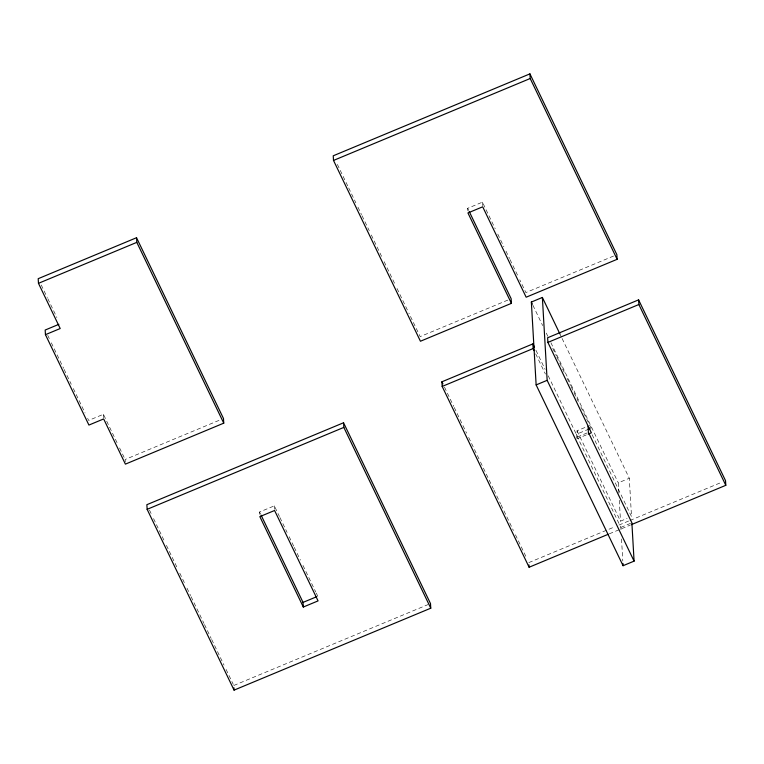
<?xml version="1.0" encoding="UTF-8"?>
<svg xmlns="http://www.w3.org/2000/svg" width="764" height="764" viewBox="0 0 764 764"><rect width="100%" height="100%" fill="white"/><g stroke="black" fill="none" stroke-linecap="round" stroke-linejoin="round"><path stroke-width="0.57" stroke-dasharray="3.82 2.86" d="M467.807 210.625L467.673 208.305L482.428 202.164L495.215 228.751M117.045 442.671L103.398 414.289L88.653 420.429L87.631 418.3M125.267 461.809L125.134 459.489L219.106 420.343M507.85 300.08L420.171 336.599L408.855 313.059M613.578 256.045L525.89 292.564L519.759 279.805M259.703 514.315L259.569 511.995L274.324 505.854L279.443 516.483M620.989 529.71L620.855 527.389L577.393 436.989L577.03 430.772L585.845 427.105M576.543 437.791L576.342 434.305L586.876 429.922M577.393 436.989L587.306 432.854M576.61 438.947L587.144 434.563M618.888 493.296L618.286 482.848L629.307 478.254L561.912 338.108M577.03 430.772L620.502 521.172L627.11 518.422M233.803 685.489L428.298 604.477M528.841 562.6L614.552 526.902M618.945 525.069L628.839 520.952M629.937 520.494L722.238 482.046M620.855 527.389L630.768 523.254M609.328 533.826L630.204 525.135M559.859 333.83L561.406 337.039M532.9 305.256L542.669 325.579M546.27 333.066L547.817 336.275M550.901 342.692L618.286 482.848M497.765 234.07L503.906 246.829M505.949 251.089L509.531 258.528M510.037 259.598L517.715 275.546M552.744 348.403L556.326 355.843M556.832 356.912L565.016 373.921M567.06 378.18L570.641 385.619M571.147 386.689L578.31 401.577M580.869 406.897L591.097 428.165M592.138 434.687L631.513 516.588L629.307 478.254M467.673 208.305L468.695 210.434M535.946 350.294L545.152 369.432M548.218 375.812L576.342 434.305M535.698 353.866L545.42 374.073M337.354 164.355L348.155 186.827M348.671 187.896L355.871 202.871M357.924 207.149L361.525 214.636M362.041 215.706L369.241 230.69M371.304 234.968L381.589 256.36M384.168 261.708L394.969 284.179M397.022 288.458L408.339 311.989M444.476 387.147L453.74 406.4M454.255 407.47L466.594 433.15M468.657 437.428L479.973 460.969M480.489 462.039L493.343 488.779M493.859 489.848L500.544 503.762M501.06 504.832L513.408 530.502M515.471 534.781L526.272 557.252M279.949 517.553L287.111 532.441M289.155 536.691L293.758 546.27M294.264 547.33L300.405 560.088M302.964 565.408L315.742 591.995M316.258 593.065L317.795 596.254M259.569 511.995L260.591 514.124M41.237 284.991L47.301 297.607M47.807 298.657L56.899 317.576M119.576 447.924L125.134 459.489M149.438 510.037L151.501 514.315M153.554 518.594L164.355 541.055M166.418 545.343L177.219 567.805M179.788 573.153L184.936 583.849M186.989 588.137L190.589 595.624M191.105 596.694L203.969 623.434M204.485 624.503L211.17 638.418M211.685 639.487L224.033 665.158M226.087 669.436L233.287 684.42M47.74 335.348L49.268 338.538M51.322 342.788L63.593 368.315M64.1 369.384L71.262 384.273M73.306 388.523L85.071 412.99M619.298 500.267L620.502 521.172M621.524 539.002L622.803 561.072M482.428 202.164L482.628 205.64M274.324 505.854L274.524 509.33M103.398 414.289L103.598 417.765"/><path stroke-width="1.15" d="M136.546 237.719L38.2 278.688L38.467 283.329L60.203 328.53L45.448 334.67L88.92 425.07L103.665 418.93L125.401 464.13L223.747 423.161L223.48 418.519L136.546 237.719L136.813 242.36L223.747 423.161M511.412 303.346L467.94 212.946L482.695 206.805L526.157 297.206L617.131 259.311L616.863 254.67L529.929 73.869L333.238 155.799L333.505 160.44L420.439 341.241L511.412 303.346L511.145 298.705L469.211 211.494M38.467 283.329L136.813 242.36M333.505 160.44L530.197 78.511L529.929 73.869M58.876 324.328L45.181 330.029L45.448 334.67M589.579 429.378L588.051 426.188L588.404 432.395L631.876 522.796L634.082 561.129L623.071 565.713L536.137 384.913L531.352 302.047L542.373 297.454L559.859 333.83M343.561 422.759L146.869 504.689L147.137 509.33L234.07 690.131L430.762 608.201L430.495 603.56L343.561 422.759L343.829 427.401L430.762 608.201M608.22 534.284L529.108 567.241L442.175 386.441L441.907 381.799L532.871 343.905L534.408 347.095M631.303 524.677L725.8 485.312L725.533 480.671L638.599 299.87L547.626 337.764L547.893 342.406L591.365 432.806L588.204 434.124M147.137 509.33L343.829 427.401M442.175 386.441L533.148 348.546L532.871 343.905M547.893 342.406L638.866 304.511L638.599 299.87M536.137 384.913L547.148 380.329L542.373 297.454M587.936 429.483L590.037 428.604M303.308 607.036L259.836 516.636L274.591 510.495L318.063 600.896L303.308 607.036L303.041 602.395L316.735 596.694M530.197 78.511L617.131 259.311M638.866 304.511L725.8 485.312M531.352 302.047L532.384 304.187M533.148 348.546L534.17 350.676M547.148 380.329L634.082 561.129M441.907 381.799L442.939 383.939M261.107 515.184L303.041 602.395M622.937 563.393L623.071 565.713M528.974 564.921L529.108 567.241M233.937 687.81L234.07 690.131"/></g></svg>
